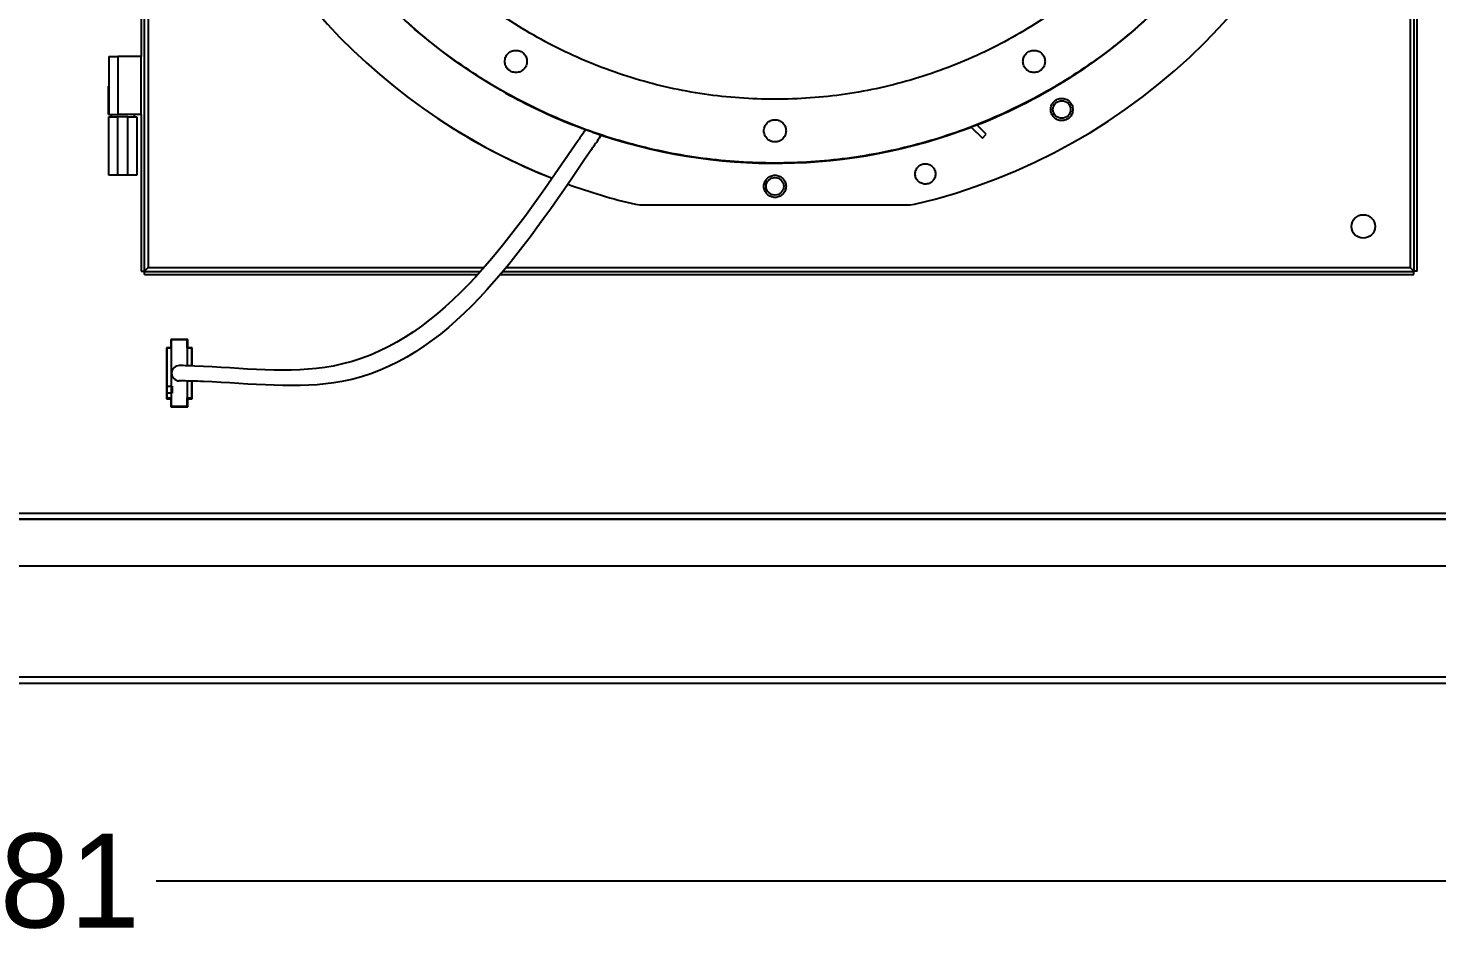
# Model space of a CAD drawing. Header units: inches. Extents: x 547 to 857, y -2 to 194.
# Drawn here: x 658.16 to 688.13, y 37.99 to 57.45 of the extents above; entities that cross this region are included whole.
import ezdxf

# ---------------------------------------------------------------- set-up
doc = ezdxf.new("R2010")
doc.units = ezdxf.units.IN
doc.header["$MEASUREMENT"] = 0
doc.header["$PDSIZE"] = -1
doc.dimstyles.new('RAE Solutions', dxfattribs={"dimtxt": 2, "dimasz": 1.5, "dimexe": 0.5, "dimexo": 0.5, "dimgap": 0.5, "dimtad": 0, "dimtih": 1, "dimtoh": 1, "dimdec": 3, "dimrnd": 0.125, "dimzin": 1, "dimdsep": 46, "dimlunit": 5, "dimtxsty": 'Standard', "dimcen": 0.09, "dimadec": 0, "dimazin": 0, "dimtfac": 1, "dimtdec": 3, "dimtofl": 0, "dimtmove": 0, "dimatfit": 3, "dimfxl": 1, "dimtolj": 1, "dimtzin": 1, "dimarcsym": 0})

# ---------------------------------------------------------------- blocks, each defined once
blk = doc.blocks.new('*D195')
at = {"color": 0, "lineweight": -2}
for p, q in [((699.548, 45.616), (699.548, 38.799)), ((618.557, 45.489), (618.557, 38.799)), ((620.057, 39.299), (657.219, 39.299)), ((698.048, 39.299), (660.885, 39.299))]:
    blk.add_line(p, q, dxfattribs=at)
at = {"color": 0}
for points in [[(620.057, 39.549), (620.057, 39.049), (618.557, 39.299)], [(698.048, 39.549), (698.048, 39.049), (699.548, 39.299)]]:
    blk.add_solid(points, dxfattribs=at)
at = {"layer": 'Defpoints', "color": 0}
for p in [(618.557, 45.989), (699.548, 46.116), (699.548, 39.299)]:
    blk.add_point(p, dxfattribs=at)
at = {"color": 0, "insert": (659.052, 39.299), "char_height": 2, "attachment_point": 5}
blk.add_mtext('\\A1;81', dxfattribs=at)

msp = doc.modelspace()

# ---------------------------------------------------------------- linework, layer by layer
at = {"linetype": 'Continuous', "lineweight": 25}
for p, q in [((660.6318, 79.6851), (660.6318, 52.2832)), ((660.7148, 79.6092), (660.7148, 52.3592)), ((687.5688, 79.6092), (687.5688, 52.3592)), ((687.6518, 52.2832), (687.6518, 79.6851)), ((687.7148, 52.2832), (687.7148, 79.6851)), ((660.5688, 76.6142), (660.5688, 56.8542)), ((659.8813, 56.8542), (659.8813, 56.2196)), ((659.8813, 56.8542), (660.0688, 56.8542)), ((660.5688, 56.8542), (660.0688, 56.8542)), ((660.0688, 56.8542), (660.0688, 55.6142)), ((660.5688, 55.6142), (660.5688, 56.8542)), ((659.8713, 55.6142), (659.8713, 56.2196)), ((659.8713, 56.2196), (659.8813, 56.2196)), ((659.8813, 56.2196), (659.8813, 55.6142)), ((659.8713, 55.6142), (659.8813, 55.6142)), ((659.8808, 54.3242), (659.8808, 55.5642)), ((659.8808, 55.5642), (660.0683, 55.5642)), ((659.8813, 55.6142), (660.0688, 55.6142)), ((659.9278, 55.6142), (659.9278, 55.5642)), ((660.0683, 55.5642), (660.0683, 54.3242)), ((660.2873, 55.5642), (660.0683, 55.5642)), ((660.5688, 55.6142), (660.0688, 55.6142)), ((660.2873, 54.3242), (660.2873, 55.5642)), ((660.2873, 55.5642), (660.4748, 55.5642)), ((660.4278, 55.5642), (660.4278, 55.6142)), ((660.4748, 55.5642), (660.4748, 54.3242)), ((660.5688, 55.6142), (660.5688, 52.2832)), ((678.2295, 55.3507), (678.4653, 55.1149)), ((678.5472, 55.2001), (678.3498, 55.3974)), ((678.4653, 55.1149), (678.5472, 55.2001)), ((660.0683, 54.3242), (659.8808, 54.3242)), ((660.2873, 54.3242), (660.0683, 54.3242)), ((660.4748, 54.3242), (660.2873, 54.3242)), ((671.0841, 53.7051), (671.1745, 53.6946)), ((671.1745, 53.6946), (676.9296, 53.6946)), ((676.9296, 53.6946), (677.02, 53.7051)), ((660.5688, 52.2832), (660.6318, 52.2832)), ((660.6389, 52.2132), (660.6389, 52.2762)), ((660.6389, 52.2762), (667.7886, 52.2762)), ((660.6389, 52.2132), (667.7317, 52.2132)), ((660.7148, 52.3592), (667.8624, 52.3592)), ((668.2113, 52.2132), (687.6447, 52.2132)), ((668.2644, 52.2762), (687.6447, 52.2762)), ((668.3334, 52.3592), (687.5688, 52.3592)), ((687.6447, 52.2132), (687.6447, 52.2762)), ((687.7148, 52.2832), (687.6518, 52.2832)), ((661.1053, 50.6527), (661.1053, 49.5677)), ((661.2003, 50.6527), (661.1053, 50.6527)), ((661.1153, 50.6527), (661.1153, 49.8377)), ((661.2103, 50.6527), (661.1153, 50.6527)), ((661.5603, 50.8277), (661.2003, 50.8277)), ((661.2003, 50.8277), (661.2003, 50.6527)), ((661.5503, 50.8277), (661.2103, 50.8277)), ((661.2103, 50.8277), (661.2103, 50.6527)), ((661.5503, 50.8177), (661.2103, 50.8177)), ((661.2103, 50.8177), (661.2103, 50.6427)), ((661.5503, 50.6527), (661.5503, 50.8277)), ((661.5503, 50.6427), (661.5503, 50.8177)), ((661.6453, 50.6527), (661.5503, 50.6527)), ((661.5603, 50.6527), (661.5603, 50.8277)), ((661.6553, 50.6527), (661.5603, 50.6527)), ((661.6453, 50.2653), (661.6453, 50.6527)), ((661.6553, 50.265), (661.6553, 50.6527)), ((661.1153, 50.6427), (661.1153, 49.5777)), ((661.2103, 50.6427), (661.1153, 50.6427)), ((661.2103, 50.6427), (661.2103, 49.5777)), ((661.6453, 50.6427), (661.5503, 50.6427)), ((661.5503, 50.6427), (661.5503, 50.2686)), ((661.6453, 50.2653), (661.6453, 50.6427)), ((661.6453, 50.4037), (661.6453, 50.2653)), ((661.1153, 49.8377), (661.2253, 49.8377)), ((661.2253, 49.8377), (661.2253, 49.6877)), ((661.5503, 49.944), (661.5503, 49.5777)), ((661.6453, 49.5877), (661.6453, 49.9417)), ((661.6453, 49.5777), (661.6453, 49.9417)), ((661.6553, 49.5677), (661.6553, 49.9414)), ((661.1053, 49.5677), (661.2003, 49.5677)), ((661.2253, 49.6877), (661.1153, 49.6877)), ((661.1153, 49.6877), (661.1153, 49.5877)), ((661.1153, 49.5877), (661.2103, 49.5877)), ((661.1153, 49.5777), (661.2103, 49.5777)), ((661.2003, 49.5677), (661.2003, 49.3927)), ((661.2103, 49.5877), (661.2103, 49.4127)), ((661.2103, 49.5777), (661.2103, 49.4027)), ((661.5503, 49.4127), (661.5503, 49.5877)), ((661.5503, 49.5877), (661.6453, 49.5877)), ((661.5503, 49.4027), (661.5503, 49.5777)), ((661.5503, 49.5777), (661.6453, 49.5777)), ((661.5603, 49.5677), (661.6553, 49.5677)), ((661.5603, 49.3927), (661.5603, 49.5677)), ((661.2003, 49.3927), (661.5603, 49.3927)), ((661.2103, 49.4127), (661.5503, 49.4127)), ((661.2103, 49.4027), (661.5503, 49.4027)), ((699.4975, 47.1273), (618.6065, 47.1273)), ((699.4975, 47.1273), (618.6065, 47.1273)), ((699.4975, 46.9943), (618.6065, 46.9943)), ((699.4975, 46.9943), (618.6065, 46.9943)), ((699.4405, 46.0023), (618.6065, 46.0023)), ((699.4405, 46.0023), (618.6065, 46.0023)), ((618.6636, 43.6478), (699.4405, 43.6478)), ((618.6636, 43.6478), (699.4405, 43.6478)), ((618.7395, 43.5148), (699.3645, 43.5148)), ((618.7395, 43.5148), (699.3645, 43.5148))]:
    msp.add_line(p, q, dxfattribs=at)
msp.add_line((629.052, 47.0148), (689.052, 47.0148))
msp.add_line((629.052, 47.0148), (689.052, 47.0148))
for centre, radius in [((674.052, 66.293), 11.7126), ((680.1544, 55.7234), 0.1875), ((674.052, 54.0883), 0.1875), ((686.5688, 53.2342), 0.25)]:
    msp.add_circle(centre, radius, dxfattribs=at)
for centre, radius, start, end in [((674.052, 66.293), 12.9331, 193.26667, 248.51312), ((674.052, 66.293), 12.9331, 283.26667, 346.73333), ((674.052, 66.293), 11.7147, 291.53134, 314.20264), ((674.052, 66.293), 11.7147, 240.6662, 248.46866), ((674.052, 66.293), 12.9331, 237.30348, 248.51312), ((674.052, 66.293), 11.7147, 250.65335, 290.90006), ((674.052, 66.293), 12.9331, 250.083, 256.73333), ((661.3803, 50.1102), 0.1631, 90, 270)]:
    msp.add_arc(centre, radius, start, end, dxfattribs=at)
for points, knots in [([(685.7616, 66.293), (685.7567, 66.0376), (685.7471, 65.5266), (685.6691, 64.7635), (685.5449, 64.007), (685.3706, 63.2602), (685.1481, 62.5264), (684.878, 61.8088), (684.5615, 61.1103), (684.2, 60.4341), (683.7951, 59.7829), (683.3485, 59.1596), (682.862, 58.5669), (682.3378, 58.0072), (681.7782, 57.4831), (681.1854, 56.9966), (680.5622, 56.55), (679.911, 56.145), (679.2347, 55.7836), (678.5363, 55.4671), (677.8186, 55.197), (677.0849, 54.9744), (676.3381, 54.8003), (675.5815, 54.6754), (674.8184, 54.6002), (674.052, 54.5751), (673.2857, 54.6002), (672.5226, 54.6754), (671.766, 54.8003), (671.0192, 54.9744), (670.2855, 55.197), (669.5678, 55.4671), (668.8694, 55.7836), (668.1931, 56.145), (667.5419, 56.55), (666.9186, 56.9966), (666.3259, 57.4831), (665.7662, 58.0072), (665.2421, 58.5669), (664.7556, 59.1596), (664.309, 59.7829), (663.9041, 60.4341), (663.5426, 61.1103), (663.2261, 61.8088), (662.956, 62.5264), (662.7335, 63.2602), (662.5591, 64.007), (662.435, 64.7635), (662.357, 65.5266), (662.3473, 66.0376), (662.3425, 66.293)], [0, 0, 0, 0, 0.0208333, 0.0416667, 0.0625, 0.0833333, 0.1041667, 0.125, 0.1458333, 0.1666667, 0.1875, 0.2083333, 0.2291667, 0.25, 0.2708333, 0.2916666, 0.3125, 0.3333333, 0.3541666, 0.375, 0.3958333, 0.4166666, 0.4375, 0.4583333, 0.4791667, 0.5, 0.5208333, 0.5416667, 0.5624999, 0.5833334, 0.6041667, 0.625, 0.6458333, 0.6666667, 0.6875, 0.7083334, 0.7291666, 0.75, 0.7708333, 0.7916666, 0.8125, 0.8333333, 0.8541667, 0.875, 0.8958333, 0.9166667, 0.9375, 0.9583333, 0.9791667, 1, 1, 1, 1]), ([(680.9393, 58.5643), (680.7483, 58.4011), (680.3662, 58.0748), (679.7499, 57.6398), (679.106, 57.2477), (678.4347, 56.9042), (677.7403, 56.6103), (677.0264, 56.3678), (676.2967, 56.1777), (675.5551, 56.0413), (674.8056, 55.9591), (674.052, 55.9317), (673.2985, 55.9591), (672.549, 56.0413), (671.8074, 56.1777), (671.0777, 56.3678), (670.3638, 56.6103), (669.6694, 56.9042), (668.9981, 57.2477), (668.3542, 57.6398), (667.7379, 58.0748), (667.3558, 58.4011), (667.1648, 58.5643)], [0, 0, 0, 0, 0.05000005, 0.10000004, 0.15000001, 0.19999991, 0.24999998, 0.30000002, 0.35, 0.4000001, 0.45000005, 0.50000015, 0.54999993, 0.59999988, 0.64999998, 0.69999996, 0.75000001, 0.80000007, 0.85000011, 0.90000008, 0.95000007, 1, 1, 1, 1]), ([(668.304, 56.7463), (668.3076, 56.7772), (668.3147, 56.839), (668.3693, 56.9177), (668.4474, 56.9702), (668.5402, 56.9887), (668.6331, 56.9702), (668.7112, 56.9177), (668.7658, 56.839), (668.7729, 56.7772), (668.7765, 56.7463)], [0, 0, 0, 0, 0.1249998, 0.2499977, 0.3749988, 0.4999982, 0.6249977, 0.7499987, 0.8750002, 1, 1, 1, 1]), ([(679.3276, 56.7463), (679.3312, 56.7772), (679.3383, 56.839), (679.3929, 56.9177), (679.471, 56.9702), (679.5639, 56.9887), (679.6567, 56.9702), (679.7348, 56.9177), (679.7894, 56.839), (679.7965, 56.7772), (679.8001, 56.7463)], [0, 0, 0, 0, 0.1249998, 0.2499995, 0.3750005, 0.5, 0.6249995, 0.7500005, 0.8750002, 1, 1, 1, 1]), ([(668.7765, 56.7463), (668.7729, 56.7154), (668.7658, 56.6535), (668.7112, 56.5749), (668.6331, 56.5224), (668.5402, 56.5039), (668.4474, 56.5224), (668.3693, 56.5749), (668.3147, 56.6535), (668.3076, 56.7154), (668.304, 56.7463)], [0, 0, 0, 0, 0.12499912, 0.25000073, 0.37500233, 0.50000177, 0.6250012, 0.75000281, 0.87500088, 1, 1, 1, 1]), ([(679.8001, 56.7463), (679.7965, 56.7154), (679.7894, 56.6535), (679.7348, 56.5749), (679.6567, 56.5224), (679.5639, 56.5039), (679.471, 56.5224), (679.3929, 56.5749), (679.3383, 56.6535), (679.3312, 56.7154), (679.3276, 56.7463)], [0, 0, 0, 0, 0.1249991, 0.249999, 0.3750006, 0.5, 0.6249994, 0.750001, 0.8750009, 1, 1, 1, 1]), ([(679.9182, 55.7234), (679.9217, 55.7542), (679.9288, 55.8158), (679.9829, 55.8942), (680.0604, 55.9468), (680.1527, 55.9657), (680.2455, 55.9481), (680.3242, 55.8961), (680.3798, 55.8171), (680.387, 55.7547), (680.3906, 55.7234)], [0, 0, 0, 0, 0.1245787, 0.2488747, 0.3733756, 0.4977489, 0.6221025, 0.7475163, 0.873759, 1, 1, 1, 1]), ([(673.8158, 55.2694), (673.8194, 55.3003), (673.8265, 55.3622), (673.8811, 55.4408), (673.9592, 55.4933), (674.052, 55.5118), (674.1449, 55.4933), (674.223, 55.4408), (674.2776, 55.3622), (674.2847, 55.3003), (674.2883, 55.2694)], [0, 0, 0, 0, 0.1249991, 0.2500007, 0.3749975, 0.4999969, 0.6250025, 0.7499993, 0.8750009, 1, 1, 1, 1]), ([(680.3906, 55.7234), (680.387, 55.6924), (680.3799, 55.6303), (680.3249, 55.5515), (680.2463, 55.499), (680.1529, 55.481), (680.0598, 55.5002), (679.9821, 55.5534), (679.9285, 55.632), (679.9216, 55.6931), (679.9182, 55.7234)], [0, 0, 0, 0, 0.1254908, 0.2509653, 0.3764325, 0.5019057, 0.6273876, 0.7528822, 0.8772354, 1, 1, 1, 1]), ([(670.3557, 55.1768), (670.3274, 55.135), (670.2991, 55.0933), (670.2708, 55.0516), (670.2708, 55.0516), (670.2708, 55.0516), (670.2708, 55.0516), (670.2462, 55.0152), (670.2216, 54.9789), (670.197, 54.9426), (670.1803, 54.918), (670.1636, 54.8934), (670.147, 54.8687), (668.6182, 52.6124), (666.4682, 49.439), (662.7123, 49.9152), (661.5478, 49.9447), (661.3758, 49.9471)], [-0.3298403, -0.3298403, -0.3298403, -0.3298403, -0.195731, -0.195731, -0.195731, -0.195731, -0.195731, -0.195731, -0.079089, -0.079089, -0.079089, 0, 0, 0, 7.2472697, 10.1929424, 10.7060179, 10.7060179, 10.7060179, 10.7060179]), ([(670.0225, 55.2954), (669.9954, 55.2553), (669.9682, 55.2152), (669.941, 55.1751), (669.9167, 55.1392), (669.8924, 55.1033), (669.868, 55.0675), (669.8671, 55.0661), (669.8661, 55.0647), (669.8652, 55.0633), (668.3667, 52.8527), (666.2272, 49.7752), (662.5899, 50.2364), (661.4879, 50.2708), (661.3803, 50.2733)], [-0.1037755, -0.1037755, -0.1037755, -0.1037755, 0.0250348, 0.0250348, 0.0250348, 0.1403463, 0.1403463, 0.1403463, 0.1448443, 0.1448443, 0.1448443, 7.2472697, 10.1929424, 10.5128293, 10.5128293, 10.5128293, 10.5128293]), ([(674.2883, 55.2694), (674.2847, 55.2385), (674.2776, 55.1767), (674.223, 55.098), (674.1449, 55.0455), (674.052, 55.027), (673.9592, 55.0455), (673.8811, 55.098), (673.8265, 55.1767), (673.8194, 55.2385), (673.8158, 55.2694)], [0, 0, 0, 0, 0.1249993, 0.250001, 0.374997, 0.5000031, 0.625003, 0.749999, 0.8750007, 1, 1, 1, 1]), ([(677.0351, 54.3521), (677.0384, 54.3805), (677.0449, 54.4372), (677.0949, 54.5091), (677.1661, 54.5571), (677.2508, 54.5742), (677.3357, 54.5577), (677.4075, 54.51), (677.4582, 54.4378), (677.4648, 54.3807), (677.4682, 54.3521)], [0, 0, 0, 0, 0.1255135, 0.2499867, 0.3743935, 0.4988922, 0.6232597, 0.7479394, 0.8738314, 1, 1, 1, 1]), ([(673.8158, 54.0883), (673.8194, 54.1195), (673.8267, 54.1817), (673.8817, 54.2602), (673.9597, 54.3124), (674.052, 54.3306), (674.1444, 54.3124), (674.2224, 54.2602), (674.2774, 54.1817), (674.2846, 54.1195), (674.2883, 54.0883)], [0, 0, 0, 0, 0.1262511, 0.2513295, 0.3756274, 0.4999969, 0.6243726, 0.7486705, 0.8737489, 1, 1, 1, 1]), ([(677.4682, 54.3521), (677.4649, 54.3237), (677.4584, 54.2669), (677.4081, 54.1947), (677.3363, 54.1466), (677.2509, 54.1299), (677.1657, 54.1471), (677.0942, 54.1956), (677.0447, 54.2677), (677.0383, 54.3241), (677.0351, 54.3521)], [0, 0, 0, 0, 0.1252412, 0.2504823, 0.3757092, 0.5009322, 0.6261603, 0.7514072, 0.8764868, 1, 1, 1, 1]), ([(674.2883, 54.0883), (674.2847, 54.0575), (674.2777, 53.9958), (674.2232, 53.9171), (674.145, 53.8644), (674.052, 53.8459), (673.9591, 53.8644), (673.8809, 53.9171), (673.8264, 53.9958), (673.8193, 54.0575), (673.8158, 54.0883)], [0, 0, 0, 0, 0.1245351, 0.2497058, 0.3748572, 0.5000031, 0.6251428, 0.7502942, 0.8754649, 1, 1, 1, 1]), ([(660.7148, 52.3592), (660.7026, 52.3475), (660.6827, 52.3285), (660.6616, 52.3071), (660.6487, 52.2965), (660.64, 52.2906), (660.6332, 52.2859), (660.6323, 52.2841), (660.6318, 52.2832)], [0, 0, 0, 0, 0.3258872, 0.532605, 0.6334719, 0.7438525, 0.8655852, 1, 1, 1, 1]), ([(660.6389, 52.2762), (660.6395, 52.2769), (660.6407, 52.2783), (660.6482, 52.2888), (660.6626, 52.3058), (660.686, 52.3295), (660.705, 52.349), (660.7148, 52.3592)], [0, 0, 0, 0, 0.1567996, 0.3135501, 0.4731286, 0.7271257, 1, 1, 1, 1]), ([(687.6518, 52.2832), (687.6513, 52.2841), (687.6503, 52.2859), (687.6436, 52.2905), (687.6349, 52.2965), (687.622, 52.307), (687.6009, 52.3285), (687.581, 52.3475), (687.5688, 52.3592)], [0, 0, 0, 0, 0.1341537, 0.2556433, 0.3658237, 0.4665063, 0.674499, 1, 1, 1, 1]), ([(687.5688, 52.3592), (687.581, 52.3464), (687.6004, 52.326), (687.6244, 52.3024), (687.6361, 52.2864), (687.6419, 52.2775), (687.6439, 52.2766), (687.6447, 52.2762)], [0, 0, 0, 0, 0.3419603, 0.5458778, 0.7126603, 0.879217, 1, 1, 1, 1])]:
    msp.add_open_spline(points, degree=3, knots=knots, dxfattribs=at)

# ---------------------------------------------------------------- dimensions: what is measured, and where the dimension line sits
dim = msp.add_linear_dim(base=(699.5475, 39.2995), p1=(618.5565, 45.9893), p2=(699.5475, 46.1165), dimstyle='RAE Solutions')
dim.commit()
dim.dimension.update_dxf_attribs({"geometry": '*D195', "text_midpoint": (659.052, 39.2995)})

doc.saveas('drawing.dxf')
